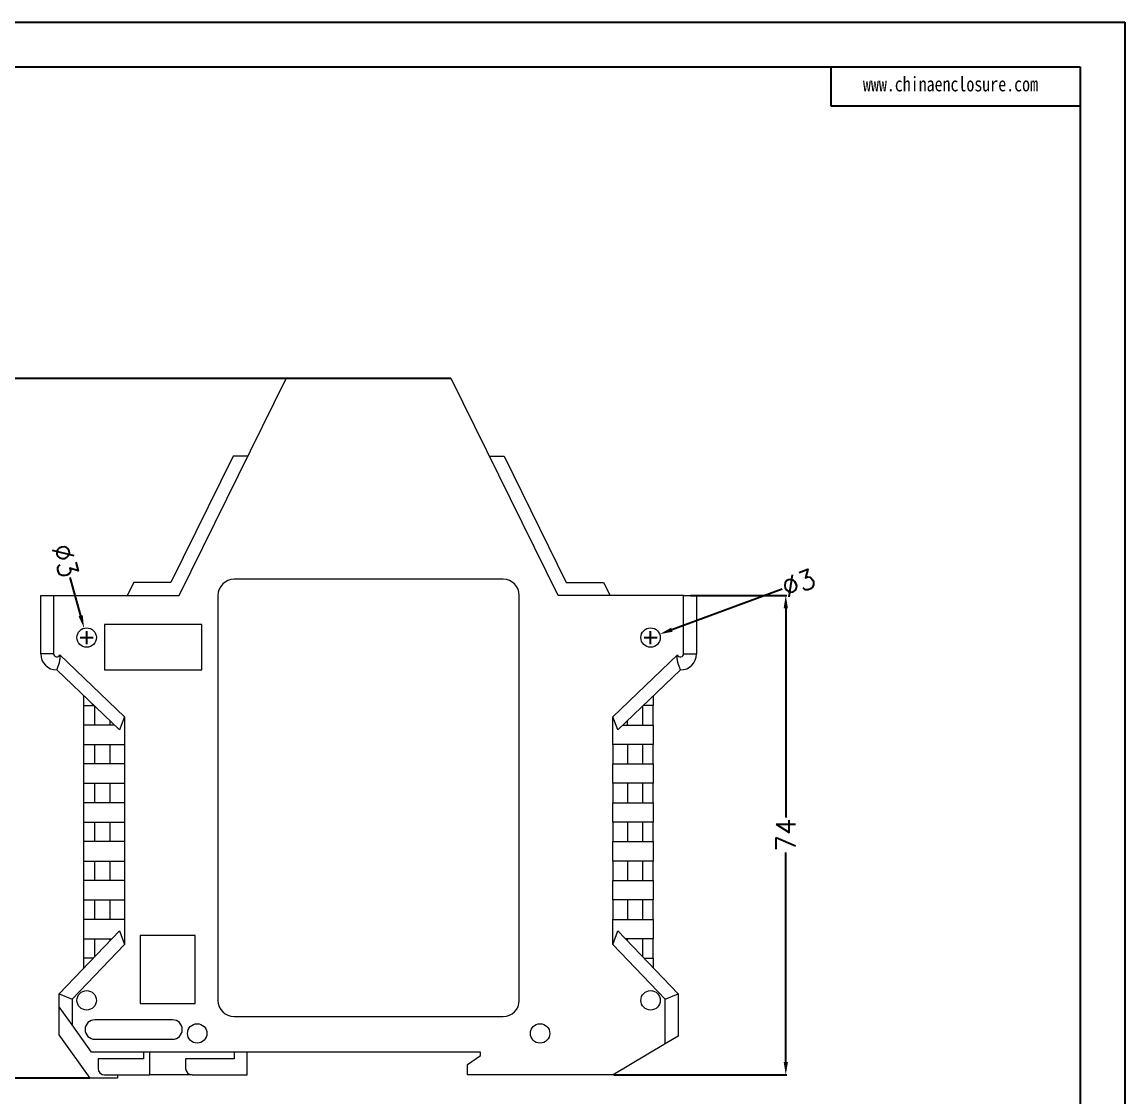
# Model space of a CAD drawing. Header units: inches. Extents: x 162 to 2102, y 1089 to 1379.
# Drawn here: x 899.5 to 1069.7, y 1213.3 to 1379.2 of the extents above; entities that cross this region are included whole.
import ezdxf

# ---------------------------------------------------------------- set-up
doc = ezdxf.new("R2010")
doc.units = ezdxf.units.IN
doc.layers.add('文字', color=81, linetype='Continuous')
doc.styles.get("Standard").update_dxf_attribs({"font": 'txt', "bigfont": 'gbcbig.shx'})
doc.styles.add('宋体', font='', dxfattribs={"width": 0.8, "height": 3.5})
doc.styles.get('宋体').set_extended_font_data('SimSun')
doc.dimstyles.new('3', dxfattribs={"dimtxt": 3, "dimasz": 2, "dimexe": 0.18, "dimexo": 0.0625, "dimgap": 0.2, "dimtad": 0, "dimzin": 12, "dimdsep": 46, "dimtxsty": 'Standard', "dimcen": 1, "dimclrd": 3, "dimclre": 3, "dimadec": 0, "dimazin": 0, "dimtfac": 1, "dimtofl": 0, "dimtmove": 0, "dimatfit": 3, "dimfxl": 1, "dimtolj": 1, "dimtzin": 0, "dimarcsym": 0})

# ---------------------------------------------------------------- blocks, each defined once
blk = doc.blocks.new('*D134')
at = {"color": 3, "lineweight": -2}
for p, q in [((906.91, 1293.47), (908.55, 1287.59)), ((909.49, 1283.22), (909.49, 1285.22)), ((908.49, 1284.22), (910.49, 1284.22))]:
    blk.add_line(p, q, dxfattribs=at)
at = {"color": 3}
blk.add_solid([(908.87, 1287.68), (908.23, 1287.5), (909.09, 1285.66)], dxfattribs=at)
at = {"layer": 'Defpoints', "color": 0}
for p in [(909.09, 1285.66), (909.89, 1282.77)]:
    blk.add_point(p, dxfattribs=at)
at = {"color": 0, "insert": (906.19, 1296.07), "char_height": 3, "attachment_point": 5, "rotation": 285.5622}
blk.add_mtext('\\A1;∅3', dxfattribs=at)
blk = doc.blocks.new('*D135')
at = {"color": 3, "lineweight": -2}
for p, q in [((1016.8, 1291.71), (999.77, 1285.43)), ((996.49, 1283.22), (996.49, 1285.22)), ((995.49, 1284.22), (997.49, 1284.22))]:
    blk.add_line(p, q, dxfattribs=at)
at = {"color": 3}
blk.add_solid([(999.66, 1285.74), (999.89, 1285.12), (997.9, 1284.74)], dxfattribs=at)
at = {"layer": 'Defpoints', "color": 0}
for p in [(995.08, 1283.7), (997.9, 1284.74)]:
    blk.add_point(p, dxfattribs=at)
at = {"color": 0, "insert": (1019.33, 1292.65), "char_height": 3, "attachment_point": 5, "rotation": 20.255}
blk.add_mtext('\\A1;∅3', dxfattribs=at)
blk = doc.blocks.new('*D136')
at = {"color": 3, "lineweight": -2}
for p, q in [((1002.65, 1290.72), (1017.53, 1290.72)), ((1017.35, 1288.72), (1017.35, 1256.42)), ((1017.35, 1218.72), (1017.35, 1251.02)), ((990.8, 1216.72), (1017.53, 1216.72))]:
    blk.add_line(p, q, dxfattribs=at)
at = {"color": 3}
for points in [[(1017.02, 1288.72), (1017.69, 1288.72), (1017.35, 1290.72)], [(1017.02, 1218.72), (1017.69, 1218.72), (1017.35, 1216.72)]]:
    blk.add_solid(points, dxfattribs=at)
at = {"layer": 'Defpoints', "color": 0}
for p in [(1002.59, 1290.72), (1017.35, 1290.72), (990.74, 1216.72)]:
    blk.add_point(p, dxfattribs=at)
at = {"color": 0, "insert": (1017.35, 1253.72), "char_height": 3, "attachment_point": 5, "rotation": 90}
blk.add_mtext('\\A1;74', dxfattribs=at)
blk = doc.blocks.new('*D137')
at = {"color": 3, "lineweight": -2}
for p, q in [((965.68, 1324.22), (889.31, 1324.22)), ((889.49, 1322.22), (889.49, 1273.67)), ((889.49, 1218.22), (889.49, 1266.77)), ((909.96, 1216.22), (889.31, 1216.22))]:
    blk.add_line(p, q, dxfattribs=at)
at = {"color": 3}
for points in [[(889.16, 1322.22), (889.83, 1322.22), (889.49, 1324.22)], [(889.16, 1218.22), (889.83, 1218.22), (889.49, 1216.22)]]:
    blk.add_solid(points, dxfattribs=at)
at = {"layer": 'Defpoints', "color": 0}
for p in [(965.74, 1324.22), (889.49, 1216.22), (910.02, 1216.22)]:
    blk.add_point(p, dxfattribs=at)
at = {"color": 0, "insert": (889.49, 1270.22), "char_height": 3, "attachment_point": 5, "rotation": 90}
blk.add_mtext('\\A1;108', dxfattribs=at)

msp = doc.modelspace()

# ---------------------------------------------------------------- linework, layer by layer
for p, q in [((658.537, 1379.219), (1069.681, 1379.219)), ((1069.681, 1379.219), (1069.681, 1088.511)), ((669.176, 1372.298), (1062.759, 1372.298)), ((1024.306, 1372.298), (1024.306, 1366.289)), ((1062.759, 1372.298), (1062.759, 1095.433)), ((1024.306, 1366.289), (1062.759, 1366.289))]:
    msp.add_line(p, q)
at = {"color": 7, "linetype": 'Continuous', "lineweight": 15}
for p, q in [((923.739, 1290.717), (940.239, 1324.217)), ((940.239, 1324.217), (965.739, 1324.217)), ((982.239, 1290.717), (965.739, 1324.217)), ((932.099, 1312.217), (922.494, 1292.717)), ((934.328, 1312.217), (932.099, 1312.217)), ((971.649, 1312.217), (973.879, 1312.217)), ((973.879, 1312.217), (983.483, 1292.717)), ((916.739, 1292.717), (915.739, 1290.717)), ((922.494, 1292.717), (916.739, 1292.717)), ((973.739, 1293.217), (932.239, 1293.217)), ((983.483, 1292.717), (989.239, 1292.717)), ((989.239, 1292.717), (990.239, 1290.717)), ((902.389, 1281.717), (902.389, 1290.717)), ((902.389, 1290.717), (904.389, 1290.717)), ((904.389, 1290.717), (904.389, 1281.717)), ((904.389, 1290.717), (923.739, 1290.717)), ((929.739, 1290.717), (929.739, 1228.217)), ((976.239, 1228.217), (976.239, 1290.717)), ((1001.589, 1290.717), (982.239, 1290.717)), ((1001.589, 1281.717), (1001.589, 1290.717)), ((1001.589, 1290.717), (1003.589, 1290.717)), ((1003.589, 1290.717), (1003.589, 1281.717)), ((912.239, 1286.217), (912.239, 1279.217)), ((927.239, 1286.217), (912.239, 1286.217)), ((927.239, 1279.217), (927.239, 1286.217)), ((904.389, 1281.717), (902.389, 1281.717)), ((905.356, 1281.539), (915.318, 1272.003)), ((990.66, 1272.003), (1000.622, 1281.539)), ((1001.589, 1281.717), (1003.589, 1281.717)), ((914.536, 1269.982), (904.889, 1279.217)), ((912.239, 1279.217), (927.239, 1279.217)), ((1001.089, 1279.217), (991.441, 1269.982)), ((909.068, 1273.717), (909.068, 1275.217)), ((996.91, 1275.217), (996.91, 1273.717)), ((909.068, 1273.717), (910.318, 1273.717)), ((909.068, 1270.717), (909.068, 1273.717)), ((910.318, 1274.021), (910.318, 1273.717)), ((910.318, 1273.717), (910.635, 1273.717)), ((910.668, 1273.686), (910.668, 1270.717)), ((995.31, 1270.717), (995.31, 1273.686)), ((996.91, 1273.717), (995.343, 1273.717)), ((996.91, 1270.717), (996.91, 1273.717)), ((913.068, 1271.388), (913.068, 1270.717)), ((915.318, 1272.003), (914.536, 1269.982)), ((915.318, 1272.003), (915.318, 1267.717)), ((991.441, 1269.982), (990.66, 1272.003)), ((990.66, 1267.717), (990.66, 1272.003)), ((992.91, 1270.717), (992.91, 1271.388)), ((909.068, 1267.717), (909.068, 1270.717)), ((913.769, 1270.717), (909.068, 1270.717)), ((992.209, 1270.717), (996.91, 1270.717)), ((996.91, 1270.717), (996.91, 1267.717)), ((909.068, 1267.717), (915.318, 1267.717)), ((909.068, 1264.717), (909.068, 1267.717)), ((910.668, 1267.717), (910.668, 1264.717)), ((913.068, 1267.717), (913.068, 1264.717)), ((915.318, 1267.717), (915.318, 1264.717)), ((990.66, 1267.717), (990.66, 1264.717)), ((996.91, 1267.717), (990.66, 1267.717)), ((992.91, 1267.717), (992.91, 1264.717)), ((995.31, 1264.717), (995.31, 1267.717)), ((996.91, 1264.717), (996.91, 1267.717)), ((909.068, 1261.717), (909.068, 1264.717)), ((915.318, 1264.717), (909.068, 1264.717)), ((915.318, 1264.717), (915.318, 1261.717)), ((990.66, 1261.717), (990.66, 1264.717)), ((990.66, 1264.717), (996.91, 1264.717)), ((996.91, 1264.717), (996.91, 1261.717)), ((909.068, 1261.717), (915.318, 1261.717)), ((909.068, 1258.717), (909.068, 1261.717)), ((910.668, 1261.717), (910.668, 1258.717)), ((913.068, 1261.717), (913.068, 1258.717)), ((915.318, 1261.717), (915.318, 1258.717)), ((990.66, 1261.717), (990.66, 1258.717)), ((996.91, 1261.717), (990.66, 1261.717)), ((992.91, 1261.717), (992.91, 1258.717)), ((995.31, 1258.717), (995.31, 1261.717)), ((996.91, 1258.717), (996.91, 1261.717)), ((909.068, 1255.717), (909.068, 1258.717)), ((915.318, 1258.717), (909.068, 1258.717)), ((915.318, 1258.717), (915.318, 1255.717)), ((990.66, 1258.717), (996.91, 1258.717)), ((990.66, 1255.717), (990.66, 1258.717)), ((996.91, 1258.717), (996.91, 1255.717)), ((909.068, 1255.717), (915.318, 1255.717)), ((909.068, 1252.717), (909.068, 1255.717)), ((910.668, 1255.717), (910.668, 1252.717)), ((913.068, 1255.717), (913.068, 1252.717)), ((915.318, 1255.717), (915.318, 1252.717)), ((996.91, 1255.717), (990.66, 1255.717)), ((990.66, 1255.717), (990.66, 1252.717)), ((992.91, 1255.717), (992.91, 1252.717)), ((995.31, 1252.717), (995.31, 1255.717)), ((996.91, 1252.717), (996.91, 1255.717)), ((909.068, 1249.717), (909.068, 1252.717)), ((915.318, 1252.717), (909.068, 1252.717)), ((915.318, 1252.717), (915.318, 1249.717)), ((990.66, 1252.717), (996.91, 1252.717)), ((990.66, 1249.717), (990.66, 1252.717)), ((996.91, 1252.717), (996.91, 1249.717)), ((909.068, 1249.717), (915.318, 1249.717)), ((909.068, 1246.717), (909.068, 1249.717)), ((910.668, 1249.717), (910.668, 1246.717)), ((913.068, 1249.717), (913.068, 1246.717)), ((915.318, 1249.717), (915.318, 1246.717)), ((996.91, 1249.717), (990.66, 1249.717)), ((990.66, 1249.717), (990.66, 1246.717)), ((992.91, 1249.717), (992.91, 1246.717)), ((995.31, 1246.717), (995.31, 1249.717)), ((996.91, 1246.717), (996.91, 1249.717)), ((909.068, 1243.717), (909.068, 1246.717)), ((915.318, 1246.717), (909.068, 1246.717)), ((915.318, 1246.717), (915.318, 1243.717)), ((990.66, 1243.717), (990.66, 1246.717)), ((990.66, 1246.717), (996.91, 1246.717)), ((996.91, 1246.717), (996.91, 1243.717)), ((909.068, 1243.717), (915.318, 1243.717)), ((909.068, 1240.717), (909.068, 1243.717)), ((910.668, 1243.717), (910.668, 1240.717)), ((913.068, 1243.717), (913.068, 1240.717)), ((915.318, 1243.717), (915.318, 1240.717)), ((990.66, 1243.717), (990.66, 1240.717)), ((996.91, 1243.717), (990.66, 1243.717)), ((992.91, 1243.717), (992.91, 1240.717)), ((995.31, 1240.717), (995.31, 1243.717)), ((996.91, 1240.717), (996.91, 1243.717)), ((909.068, 1237.717), (909.068, 1240.717)), ((915.318, 1240.717), (909.068, 1240.717)), ((915.318, 1240.717), (915.318, 1236.854)), ((990.66, 1236.854), (990.66, 1240.717)), ((990.66, 1240.717), (996.91, 1240.717)), ((996.91, 1240.717), (996.91, 1237.717)), ((905.239, 1229.217), (914.536, 1238.93)), ((914.536, 1238.93), (915.318, 1236.854)), ((990.66, 1236.854), (991.441, 1238.93)), ((991.441, 1238.93), (1000.739, 1229.217)), ((909.068, 1237.717), (913.375, 1237.717)), ((909.068, 1234.717), (909.068, 1237.717)), ((910.668, 1237.717), (910.668, 1234.889)), ((913.068, 1237.717), (913.068, 1237.396)), ((926.239, 1238.217), (917.739, 1238.217)), ((917.739, 1238.217), (917.739, 1227.717)), ((926.239, 1227.717), (926.239, 1238.217)), ((996.91, 1237.717), (992.603, 1237.717)), ((992.91, 1237.396), (992.91, 1237.717)), ((995.31, 1234.889), (995.31, 1237.717)), ((996.91, 1234.717), (996.91, 1237.717)), ((915.318, 1236.854), (907.239, 1228.414)), ((998.739, 1228.414), (990.66, 1236.854)), ((909.068, 1233.217), (909.068, 1234.717)), ((910.503, 1234.717), (909.068, 1234.717)), ((995.474, 1234.717), (996.91, 1234.717)), ((996.91, 1234.717), (996.91, 1233.217)), ((905.239, 1227.217), (905.239, 1229.217)), ((905.239, 1229.217), (907.239, 1228.414)), ((998.739, 1228.414), (1000.739, 1229.217)), ((1000.739, 1229.217), (1000.739, 1222.717)), ((907.239, 1224.417), (905.239, 1227.217)), ((905.239, 1222.916), (905.239, 1227.217)), ((907.239, 1228.414), (907.239, 1224.417)), ((917.739, 1227.717), (926.239, 1227.717)), ((998.739, 1221.517), (998.739, 1228.414)), ((922.739, 1225.217), (910.739, 1225.217)), ((932.239, 1225.717), (973.739, 1225.717)), ((910.239, 1220.217), (907.239, 1224.417)), ((910.024, 1216.217), (905.239, 1222.916)), ((910.739, 1222.217), (922.739, 1222.217)), ((1000.739, 1222.717), (998.739, 1221.517)), ((970.239, 1220.217), (910.239, 1220.217)), ((918.239, 1220.217), (918.239, 1219.217)), ((919.239, 1216.717), (919.239, 1220.217)), ((932.239, 1220.217), (932.239, 1219.217)), ((934.239, 1216.717), (934.239, 1220.217)), ((970.239, 1219.717), (970.239, 1220.217)), ((998.739, 1221.517), (990.739, 1216.717)), ((918.239, 1219.217), (911.239, 1219.217)), ((911.239, 1219.217), (911.239, 1217.717)), ((924.739, 1219.217), (924.739, 1217.717)), ((932.239, 1219.217), (924.739, 1219.217)), ((968.239, 1218.317), (970.239, 1219.717)), ((912.239, 1216.717), (919.239, 1216.717)), ((914.239, 1216.717), (914.239, 1216.217)), ((925.739, 1216.717), (919.239, 1216.717)), ((925.739, 1216.717), (934.239, 1216.717)), ((968.239, 1216.717), (968.239, 1218.317)), ((990.739, 1216.717), (968.239, 1216.717)), ((914.239, 1216.217), (910.024, 1216.217))]:
    msp.add_line(p, q, dxfattribs=at)
for centre in [(909.489, 1284.217), (996.489, 1284.217), (909.489, 1228.217), (996.489, 1228.217), (926.537, 1223.117), (979.439, 1223.117)]:
    msp.add_circle(centre, 1.5, dxfattribs=at)
for centre, radius, start, end in [((932.239, 1290.717), 2.5, 90, 180), ((973.739, 1290.717), 2.5, 0, 90), ((904.889, 1281.717), 2.5, 180, 270), ((904.889, 1281.717), 0.5, 180, 339.08431), ((1001.089, 1281.717), 0.5, 200.91569, 0), ((1001.089, 1281.717), 2.5, 270, 0), ((932.239, 1228.217), 2.5, 180, 270), ((973.739, 1228.217), 2.5, 270, 0), ((910.739, 1223.717), 1.5, 90, 270), ((922.739, 1223.717), 1.5, 270, 90), ((912.239, 1217.717), 1, 180, 270), ((925.739, 1217.717), 1, 180, 270)]:
    msp.add_arc(centre, radius, start, end, dxfattribs=at)
for points in [[(904.889, 1279.217), (905.037, 1279.586), (905.171, 1279.961), (905.317, 1280.541), (905.356, 1280.738), (905.397, 1281.135), (905.401, 1281.339), (905.356, 1281.539)], [(1001.089, 1279.217), (1000.941, 1279.586), (1000.807, 1279.961), (1000.661, 1280.541), (1000.621, 1280.738), (1000.581, 1281.135), (1000.577, 1281.339), (1000.622, 1281.539)]]:
    msp.add_open_spline(points, degree=3, knots=[0, 0, 0, 0, 0.5, 0.5, 0.75, 0.75, 1, 1, 1, 1], dxfattribs=at)

# ---------------------------------------------------------------- texts
at = {"layer": '文字', "color": 0, "insert": (1029.26, 1370.776), "char_height": 2.25594, "width": 39.63463, "attachment_point": 1, "style": '宋体'}
msp.add_mtext('www.chinaenclosure.com', dxfattribs=at)

# ---------------------------------------------------------------- dimensions: what is measured, and where the dimension line sits
for base, p1, p2, picture, middle in [((889.493, 1216.217), (965.739, 1324.217), (910.024, 1216.217), '*D137', (889.493, 1270.217)), ((1017.353, 1290.717), (990.739, 1216.717), (1002.589, 1290.717), '*D136', (1017.353, 1253.717))]:
    dim = msp.add_linear_dim(base=base, p1=p1, p2=p2, angle=90, dimstyle='3')
    dim.commit()
    dim.dimension.update_dxf_attribs({"geometry": picture, "text_midpoint": middle})
for p1, p2, picture, middle in [((909.891, 1282.772), (909.086, 1285.662), '*D134', (906.187, 1296.074)), ((995.082, 1283.698), (997.896, 1284.736), '*D135', (1019.332, 1292.647))]:
    dim = msp.add_diameter_dim_2p(p1=p1, p2=p2, dimstyle='3')
    dim.commit()
    dim.dimension.update_dxf_attribs({"geometry": picture, "text_midpoint": middle, "dimtype": 163})

doc.saveas('drawing.dxf')
